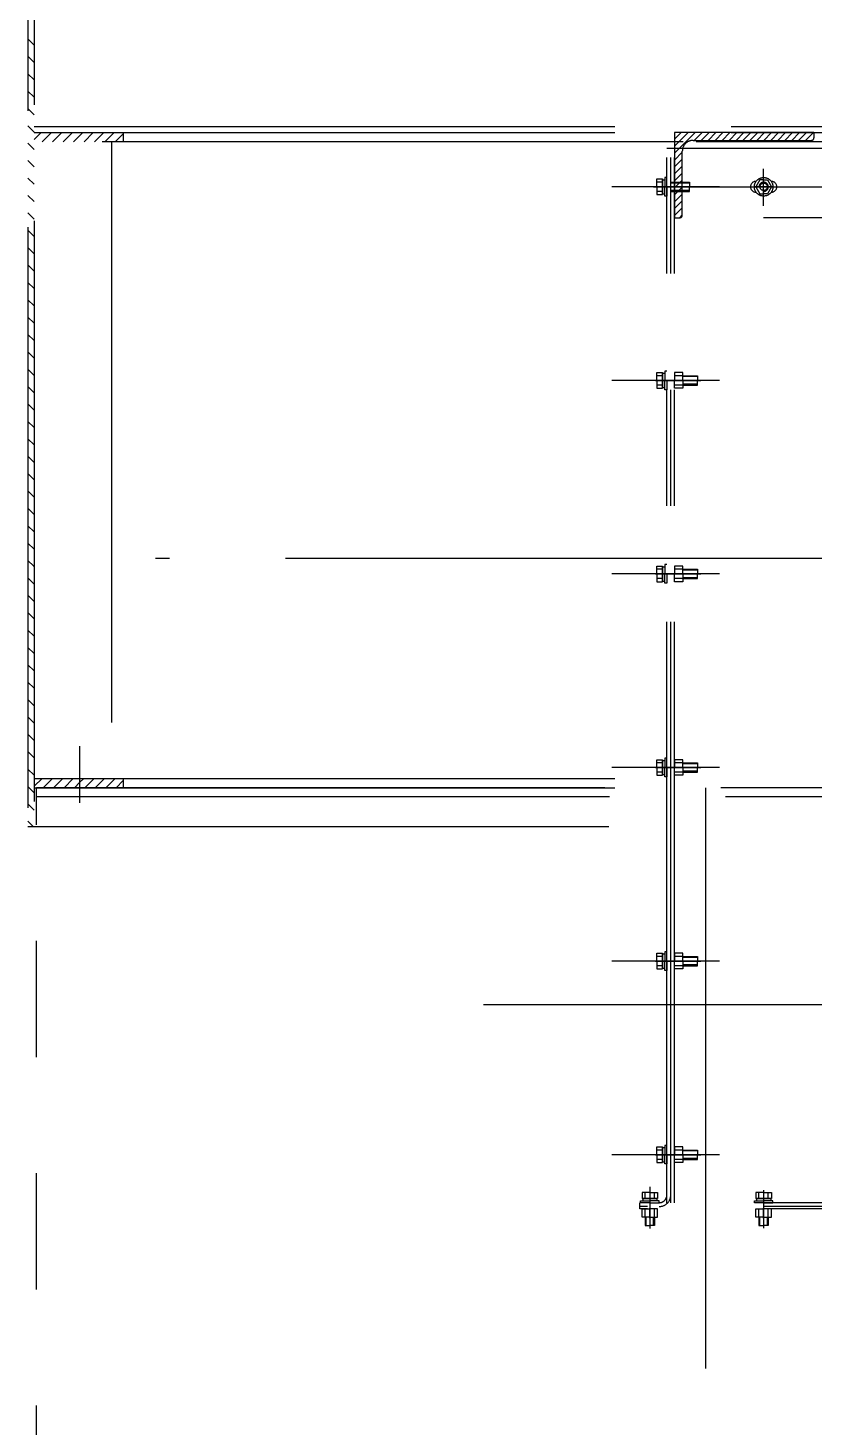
# Model space of a CAD drawing. Header units: millimetres. Extents: x 0 to 25200, y -693 to 17820.
# Drawn here: x 3001 to 4016, y 11719 to 13526 of the extents above; entities that cross this region are included whole.
import ezdxf

# ---------------------------------------------------------------- set-up
doc = ezdxf.new("R2010")
doc.units = ezdxf.units.MM
doc.header["$LTSCALE"] = 600
doc.linetypes.add('F', pattern=[0.75, 0.5, -0.25])
doc.linetypes.add('K', pattern=[2.5, 1.25, -0.25, 0.25, -0.25, 0.25, -0.25])
doc.layers.add('04', color=2, linetype='F')
doc.layers.add('07', color=6, linetype='K')

# ---------------------------------------------------------------- blocks, each defined once
blk = doc.blocks.new('HS223')
at = {"layer": '07', "color": 6, "linetype": 'K'}
for p, q in [((33197.4, 38634.5), (33197.4, 36360.5)), ((33205.4, 38642.5), (33205.4, 36360.5)), ((33205.4, 37369.4), (33197.4, 37377.4)), ((33205.4, 37347), (33197.4, 37355)), ((33205.4, 37324.5), (33197.4, 37332.5)), ((33205.4, 37302.1), (33197.4, 37310.1)), ((33205.4, 37279.6), (33197.4, 37287.6)), ((33205.4, 37257.2), (33197.4, 37265.2)), ((33205.4, 37264.5), (34897.4, 37264.5)), ((33205.4, 37234.7), (33197.4, 37242.7)), ((33205.4, 37256.5), (34797.4, 37256.5)), ((33205.4, 37247.6), (33214.4, 37256.5)), ((34043.4, 37244.5), (33205.4, 37244.5)), ((33215.9, 37244.5), (33227.9, 37256.5)), ((33229.3, 37244.5), (33241.3, 37256.5)), ((33242.8, 37244.5), (33254.8, 37256.5)), ((33256.3, 37244.5), (33268.3, 37256.5)), ((33269.8, 37244.5), (33281.8, 37256.5)), ((33283.2, 37244.5), (33295.2, 37256.5)), ((33296.7, 37244.5), (33308.7, 37256.5)), ((33305.4, 37244.5), (33305.4, 36422.5)), ((33310.2, 37244.5), (33320.4, 37254.8)), ((33320.4, 37256.5), (33320.4, 37244.5)), ((34032.4, 37256.5), (34032.4, 37146.5)), ((34212.4, 37256.5), (34032.4, 37256.5)), ((34032.4, 37248.1), (34040.9, 37256.5)), ((34032.4, 37239.1), (34049.9, 37256.5)), ((34032.4, 37230.1), (34058.9, 37256.5)), ((34056.4, 37246.5), (34209.1, 37246.5)), ((34057.9, 37246.5), (34067.9, 37256.5)), ((35745.7, 37244.5), (34060.2, 37244.5)), ((34066.9, 37246.5), (34076.9, 37256.5)), ((34075.8, 37246.5), (34085.8, 37256.5)), ((34084.8, 37246.5), (34094.8, 37256.5)), ((34093.8, 37246.5), (34103.8, 37256.5)), ((34102.8, 37246.5), (34112.8, 37256.5)), ((34111.8, 37246.5), (34121.8, 37256.5)), ((34120.7, 37246.5), (34130.7, 37256.5)), ((34129.7, 37246.5), (34139.7, 37256.5)), ((34138.7, 37246.5), (34148.7, 37256.5)), ((34147.7, 37246.5), (34157.7, 37256.5)), ((34156.7, 37246.5), (34166.7, 37256.5)), ((34165.6, 37246.5), (34175.6, 37256.5)), ((34174.6, 37246.5), (34184.6, 37256.5)), ((34183.6, 37246.5), (34193.6, 37256.5)), ((34192.6, 37246.5), (34202.6, 37256.5)), ((34201.6, 37246.5), (34211.6, 37256.5)), ((34212.4, 37256.5), (34212.4, 37249.8)), ((34022.4, 35874.5), (34022.4, 37236.5)), ((34022.4, 37236.5), (34897.4, 37236.5)), ((34027.4, 35874.5), (34027.4, 37236.5)), ((34032.4, 35874.5), (34032.4, 37236.5)), ((34032.4, 37221.1), (34042.4, 37231.1)), ((34032.4, 37212.1), (34042.4, 37222.1)), ((34042.4, 37149.8), (34042.4, 37232.5)), ((33205.4, 37212.3), (33197.4, 37220.3)), ((34032.4, 37203.2), (34042.4, 37213.2)), ((34032.4, 37194.2), (34042.4, 37204.2)), ((34147.4, 37162.1), (34147.4, 37209.5)), ((34147.4, 37172.8), (34147.4, 37206.2)), ((33205.4, 37189.8), (33197.4, 37197.8)), ((34090.6, 37186.5), (33951.3, 37186.5)), ((34005.1, 37186.5), (35798.3, 37186.5)), ((34005.1, 37186.5), (35798.3, 37186.5)), ((34006.3, 37186.5), (34055.4, 37186.5)), ((34009.3, 37186.5), (34009.3, 37196.6)), ((34009.3, 37196.6), (34016.8, 37196.6)), ((34016.8, 37192.5), (34009.3, 37192.5)), ((34009.3, 37186.5), (34009.3, 37176.5)), ((34016.8, 37196.6), (34016.8, 37186.5)), ((34016.8, 37195.7), (34019.9, 37195.7)), ((34016.8, 37186.5), (34016.8, 37195.7)), ((34016.8, 37186.5), (34016.8, 37177.3)), ((34016.8, 37176.5), (34016.8, 37186.5)), ((34019.9, 37198.5), (34019.9, 37186.5)), ((34022.4, 37198.5), (34019.9, 37198.5)), ((34019.9, 37195.7), (34019.9, 37186.5)), ((34019.9, 37174.5), (34019.9, 37186.5)), ((34019.9, 37177.3), (34019.9, 37186.5)), ((34022.4, 37186.5), (34022.4, 37198.5)), ((34022.4, 37186.5), (34022.4, 37174.5)), ((34027.4, 37192.5), (34051.8, 37192.5)), ((34051.8, 37191.3), (34027.4, 37191.3)), ((34032.4, 37185.2), (34042.4, 37195.2)), ((34032.4, 37176.2), (34042.4, 37186.2)), ((34051.8, 37192.5), (34051.8, 37186.5)), ((34051.8, 37180.5), (34051.8, 37186.5)), ((34125.1, 37186.5), (34177.6, 37186.5)), ((34159.3, 37186.5), (34136, 37186.5)), ((34142.6, 37195.5), (34137.4, 37186.5)), ((34137.4, 37193.5), (34137.7, 37193.5)), ((34137.4, 37186.5), (34142.6, 37177.5)), ((34147.4, 37195.5), (34142.6, 37195.5)), ((34147.4, 37175.7), (34147.4, 37196.9)), ((34147.4, 37195.5), (34152.3, 37195.5)), ((34152.3, 37195.5), (34157.5, 37186.5)), ((34157.5, 37186.5), (34152.3, 37177.5)), ((34157.2, 37193.5), (34157.4, 37193.5)), ((33205.4, 37167.4), (33197.4, 37175.4)), ((34016.8, 37180.5), (34009.3, 37180.5)), ((34009.3, 37176.5), (34016.8, 37176.5)), ((34016.8, 37177.3), (34019.9, 37177.3)), ((34022.4, 37174.5), (34019.9, 37174.5)), ((34051.8, 37181.7), (34027.4, 37181.7)), ((34027.4, 37180.5), (34051.8, 37180.5)), ((34032.4, 37167.2), (34042.4, 37177.2)), ((34032.4, 37158.3), (34042.4, 37168.3)), ((34137.4, 37179.5), (34137.7, 37179.5)), ((34142.6, 37177.5), (34147.4, 37177.5)), ((34152.3, 37177.5), (34147.4, 37177.5)), ((34157.2, 37179.5), (34157.4, 37179.5)), ((33205.4, 37144.9), (33197.4, 37152.9)), ((34032.4, 37149.3), (34042.4, 37159.3)), ((34038.7, 37146.5), (34042.4, 37150.3)), ((33205.4, 37122.5), (33197.4, 37130.5)), ((34032.4, 37146.5), (34039.1, 37146.5)), ((34897.4, 37146.5), (34035.8, 37146.5)), ((33205.4, 37100), (33197.4, 37108)), ((33205.4, 37077.6), (33197.4, 37085.6)), ((33205.4, 37055.1), (33197.4, 37063.1)), ((33205.4, 37032.7), (33197.4, 37040.7)), ((33205.4, 37010.2), (33197.4, 37018.2)), ((33205.4, 36987.8), (33197.4, 36995.8)), ((33205.4, 36965.3), (33197.4, 36973.3)), ((33205.4, 36942.9), (33197.4, 36950.9)), ((34090.6, 36936.5), (33951.3, 36936.5)), ((34007.8, 36936.5), (34066.4, 36936.5)), ((34009.3, 36936.5), (34009.3, 36946.6)), ((34009.3, 36946.6), (34016.8, 36946.6)), ((34016.8, 36942.5), (34009.3, 36942.5)), ((34009.3, 36936.5), (34009.3, 36926.5)), ((34016.8, 36946.6), (34016.8, 36936.5)), ((34016.8, 36945.7), (34019.9, 36945.7)), ((34016.8, 36936.5), (34016.8, 36945.7)), ((34016.8, 36936.5), (34016.8, 36927.3)), ((34016.8, 36926.5), (34016.8, 36936.5)), ((34019.9, 36948.5), (34019.9, 36936.5)), ((34022.4, 36948.5), (34019.9, 36948.5)), ((34019.9, 36945.7), (34019.9, 36936.5)), ((34019.9, 36924.5), (34019.9, 36936.5)), ((34019.9, 36927.3), (34019.9, 36936.5)), ((34022.4, 36936.5), (34022.4, 36924.5)), ((34044.3, 36936.5), (34031.4, 36936.5)), ((34032.4, 36946.6), (34032.4, 36936.5)), ((34043.2, 36946.6), (34032.4, 36946.6)), ((34043.2, 36942.5), (34032.4, 36942.5)), ((34032.4, 36926.5), (34032.4, 36936.5)), ((34043.2, 36936.5), (34043.2, 36946.6)), ((34043.2, 36942.5), (34061.8, 36942.5)), ((34061.8, 36941.3), (34043.2, 36941.3)), ((34043.2, 36936.5), (34043.2, 36926.5)), ((34061.8, 36931.7), (34043.2, 36931.7)), ((34061.8, 36942.5), (34061.8, 36936.5)), ((34061.8, 36930.5), (34061.8, 36936.5)), ((33205.4, 36920.4), (33197.4, 36928.4)), ((34016.8, 36930.5), (34009.3, 36930.5)), ((34009.3, 36926.5), (34016.8, 36926.5)), ((34016.8, 36927.3), (34019.9, 36927.3)), ((34022.4, 36924.5), (34019.9, 36924.5)), ((34043.2, 36930.5), (34032.4, 36930.5)), ((34043.2, 36926.5), (34032.4, 36926.5)), ((34043.2, 36930.5), (34061.8, 36930.5)), ((33205.4, 36898), (33197.4, 36906)), ((33205.4, 36875.5), (33197.4, 36883.5)), ((33205.4, 36853.1), (33197.4, 36861.1)), ((33205.4, 36830.6), (33197.4, 36838.6)), ((33205.4, 36808.2), (33197.4, 36816.2)), ((33205.4, 36785.7), (33197.4, 36793.7)), ((33205.4, 36763.3), (33197.4, 36771.3)), ((33205.4, 36740.8), (33197.4, 36748.8)), ((33205.4, 36718.4), (33197.4, 36726.4)), ((33204.8, 36696.5), (33197.4, 36703.9)), ((33205.4, 36695.9), (33204.8, 36696.5)), ((35780, 36706.5), (33362.1, 36706.5)), ((34009.3, 36686.5), (34009.3, 36696.6)), ((34009.3, 36696.6), (34016.8, 36696.6)), ((34016.8, 36696.6), (34016.8, 36686.5)), ((34019.9, 36698.5), (34019.9, 36686.5)), ((34022.4, 36698.5), (34019.9, 36698.5)), ((34032.4, 36696.6), (34032.4, 36686.5)), ((34043.2, 36696.6), (34032.4, 36696.6)), ((34043.2, 36686.5), (34043.2, 36696.6)), ((33205.4, 36673.5), (33197.4, 36681.5)), ((34090.6, 36686.5), (33951.3, 36686.5)), ((34007.8, 36686.5), (34066.4, 36686.5)), ((34016.8, 36692.5), (34009.3, 36692.5)), ((34009.3, 36686.5), (34009.3, 36676.5)), ((34016.8, 36680.5), (34009.3, 36680.5)), ((34016.8, 36695.7), (34019.9, 36695.7)), ((34016.8, 36686.5), (34016.8, 36695.7)), ((34016.8, 36686.5), (34016.8, 36677.3)), ((34016.8, 36676.5), (34016.8, 36686.5)), ((34019.9, 36695.7), (34019.9, 36686.5)), ((34019.9, 36674.5), (34019.9, 36686.5)), ((34019.9, 36677.3), (34019.9, 36686.5)), ((34022.4, 36686.5), (34022.4, 36674.5)), ((34044.3, 36686.5), (34031.4, 36686.5)), ((34043.2, 36692.5), (34032.4, 36692.5)), ((34032.4, 36676.5), (34032.4, 36686.5)), ((34043.2, 36680.5), (34032.4, 36680.5)), ((34043.2, 36692.5), (34061.8, 36692.5)), ((34061.8, 36691.3), (34043.2, 36691.3)), ((34043.2, 36686.5), (34043.2, 36676.5)), ((34061.8, 36681.7), (34043.2, 36681.7)), ((34043.2, 36680.5), (34061.8, 36680.5)), ((34061.8, 36692.5), (34061.8, 36686.5)), ((34061.8, 36680.5), (34061.8, 36686.5)), ((34009.3, 36676.5), (34016.8, 36676.5)), ((34016.8, 36677.3), (34019.9, 36677.3)), ((34022.4, 36674.5), (34019.9, 36674.5)), ((34043.2, 36676.5), (34032.4, 36676.5)), ((33205.4, 36651), (33197.4, 36659)), ((33205.4, 36628.6), (33197.4, 36636.6)), ((33205.4, 36606.1), (33197.4, 36614.1)), ((33205.4, 36583.7), (33197.4, 36591.7)), ((33205.4, 36561.2), (33197.4, 36569.2)), ((33205.4, 36538.8), (33197.4, 36546.8)), ((33205.4, 36516.3), (33197.4, 36524.3)), ((33205.4, 36493.9), (33197.4, 36501.9)), ((33205.4, 36471.4), (33197.4, 36479.4)), ((33264.4, 36391), (33264.4, 36463.9)), ((33205.4, 36449), (33197.4, 36457)), ((34009.3, 36436.5), (34009.3, 36446.6)), ((34009.3, 36446.6), (34016.8, 36446.6)), ((34016.8, 36446.6), (34016.8, 36436.5)), ((34016.8, 36445.7), (34019.9, 36445.7)), ((34016.8, 36436.5), (34016.8, 36445.7)), ((34019.9, 36448.5), (34019.9, 36436.5)), ((34022.4, 36448.5), (34019.9, 36448.5)), ((34019.9, 36445.7), (34019.9, 36436.5)), ((34032.4, 36446.6), (34032.4, 36436.5)), ((34043.2, 36446.6), (34032.4, 36446.6)), ((34043.2, 36436.5), (34043.2, 36446.6)), ((33205.4, 36426.5), (33197.4, 36434.5)), ((34090.6, 36436.5), (33951.3, 36436.5)), ((34007.8, 36436.5), (34066.4, 36436.5)), ((34016.8, 36442.5), (34009.3, 36442.5)), ((34009.3, 36436.5), (34009.3, 36426.5)), ((34016.8, 36430.5), (34009.3, 36430.5)), ((34009.3, 36426.5), (34016.8, 36426.5)), ((34016.8, 36436.5), (34016.8, 36427.3)), ((34016.8, 36426.5), (34016.8, 36436.5)), ((34016.8, 36427.3), (34019.9, 36427.3)), ((34019.9, 36424.5), (34019.9, 36436.5)), ((34019.9, 36427.3), (34019.9, 36436.5)), ((34022.4, 36436.5), (34022.4, 36424.5)), ((34044.3, 36436.5), (34031.4, 36436.5)), ((34043.2, 36442.5), (34032.4, 36442.5)), ((34032.4, 36426.5), (34032.4, 36436.5)), ((34043.2, 36430.5), (34032.4, 36430.5)), ((34043.2, 36426.5), (34032.4, 36426.5)), ((34043.2, 36442.5), (34061.8, 36442.5)), ((34061.8, 36441.3), (34043.2, 36441.3)), ((34043.2, 36436.5), (34043.2, 36426.5)), ((34061.8, 36431.7), (34043.2, 36431.7)), ((34043.2, 36430.5), (34061.8, 36430.5)), ((34061.8, 36442.5), (34061.8, 36436.5)), ((34061.8, 36430.5), (34061.8, 36436.5)), ((33205.4, 36404), (33197.4, 36412)), ((33205.4, 36422.5), (34022.4, 36422.5)), ((33205.4, 36412.4), (33215.6, 36422.5)), ((33205.4, 36410.5), (34022.4, 36410.5)), ((36942.2, 36410.5), (33208.4, 36410.5)), ((33208.4, 33362.5), (33208.4, 36410.5)), ((33217, 36410.5), (33229, 36422.5)), ((33230.5, 36410.5), (33242.5, 36422.5)), ((33244, 36410.5), (33256, 36422.5)), ((33257.5, 36410.5), (33264.4, 36417.5)), ((33264.4, 36417.5), (33269.5, 36422.5)), ((33270.9, 36410.5), (33282.9, 36422.5)), ((33284.4, 36410.5), (33296.4, 36422.5)), ((33297.9, 36410.5), (33309.9, 36422.5)), ((33311.3, 36410.5), (33320.4, 36419.7)), ((33320.4, 36422.5), (33320.4, 36410.5)), ((34022.4, 36424.5), (34019.9, 36424.5)), ((34072.2, 36410.5), (34072.2, 33362.5)), ((33205.4, 36381.6), (33197.4, 36389.6)), ((36948.2, 36398.5), (33208.4, 36398.5)), ((33204.1, 36360.5), (33197.4, 36367.1)), ((33197.4, 36360.5), (34022.4, 36360.5)), ((34009.3, 36186.5), (34009.3, 36196.6)), ((34009.3, 36196.6), (34016.8, 36196.6)), ((34016.8, 36192.5), (34009.3, 36192.5)), ((34016.8, 36196.6), (34016.8, 36186.5)), ((34016.8, 36195.7), (34019.9, 36195.7)), ((34016.8, 36186.5), (34016.8, 36195.7)), ((34019.9, 36198.5), (34019.9, 36186.5)), ((34022.4, 36198.5), (34019.9, 36198.5)), ((34019.9, 36195.7), (34019.9, 36186.5)), ((34032.4, 36196.6), (34032.4, 36186.5)), ((34043.2, 36196.6), (34032.4, 36196.6)), ((34043.2, 36192.5), (34032.4, 36192.5)), ((34043.2, 36186.5), (34043.2, 36196.6)), ((34043.2, 36192.5), (34061.8, 36192.5)), ((34061.8, 36191.3), (34043.2, 36191.3)), ((34061.8, 36192.5), (34061.8, 36186.5)), ((34090.6, 36186.5), (33951.3, 36186.5)), ((34007.8, 36186.5), (34066.4, 36186.5)), ((34009.3, 36186.5), (34009.3, 36176.5)), ((34016.8, 36180.5), (34009.3, 36180.5)), ((34009.3, 36176.5), (34016.8, 36176.5)), ((34016.8, 36186.5), (34016.8, 36177.3)), ((34016.8, 36176.5), (34016.8, 36186.5)), ((34016.8, 36177.3), (34019.9, 36177.3)), ((34019.9, 36174.5), (34019.9, 36186.5)), ((34019.9, 36177.3), (34019.9, 36186.5)), ((34022.4, 36174.5), (34019.9, 36174.5)), ((34022.4, 36186.5), (34022.4, 36174.5)), ((34044.3, 36186.5), (34031.4, 36186.5)), ((34032.4, 36176.5), (34032.4, 36186.5)), ((34043.2, 36180.5), (34032.4, 36180.5)), ((34043.2, 36176.5), (34032.4, 36176.5)), ((34043.2, 36186.5), (34043.2, 36176.5)), ((34061.8, 36181.7), (34043.2, 36181.7)), ((34043.2, 36180.5), (34061.8, 36180.5)), ((34061.8, 36180.5), (34061.8, 36186.5)), ((33785.5, 36130.5), (37857.9, 36130.5)), ((34009.3, 35936.5), (34009.3, 35946.6)), ((34009.3, 35946.6), (34016.8, 35946.6)), ((34016.8, 35942.5), (34009.3, 35942.5)), ((34016.8, 35946.6), (34016.8, 35936.5)), ((34016.8, 35945.7), (34019.9, 35945.7)), ((34016.8, 35936.5), (34016.8, 35945.7)), ((34019.9, 35948.5), (34019.9, 35936.5)), ((34022.4, 35948.5), (34019.9, 35948.5)), ((34019.9, 35945.7), (34019.9, 35936.5)), ((34032.4, 35946.6), (34032.4, 35936.5)), ((34043.2, 35946.6), (34032.4, 35946.6)), ((34043.2, 35942.5), (34032.4, 35942.5)), ((34043.2, 35936.5), (34043.2, 35946.6)), ((34043.2, 35942.5), (34061.8, 35942.5)), ((34061.8, 35941.3), (34043.2, 35941.3)), ((34061.8, 35942.5), (34061.8, 35936.5)), ((34090.6, 35936.5), (33951.3, 35936.5)), ((34007.8, 35936.5), (34066.4, 35936.5)), ((34009.3, 35936.5), (34009.3, 35926.5)), ((34016.8, 35930.5), (34009.3, 35930.5)), ((34009.3, 35926.5), (34016.8, 35926.5)), ((34016.8, 35936.5), (34016.8, 35927.3)), ((34016.8, 35926.5), (34016.8, 35936.5)), ((34016.8, 35927.3), (34019.9, 35927.3)), ((34019.9, 35924.5), (34019.9, 35936.5)), ((34019.9, 35927.3), (34019.9, 35936.5)), ((34022.4, 35924.5), (34019.9, 35924.5)), ((34022.4, 35936.5), (34022.4, 35924.5)), ((34044.3, 35936.5), (34031.4, 35936.5)), ((34032.4, 35926.5), (34032.4, 35936.5)), ((34043.2, 35930.5), (34032.4, 35930.5)), ((34043.2, 35926.5), (34032.4, 35926.5)), ((34043.2, 35936.5), (34043.2, 35926.5)), ((34061.8, 35931.7), (34043.2, 35931.7)), ((34043.2, 35930.5), (34061.8, 35930.5)), ((34061.8, 35930.5), (34061.8, 35936.5)), ((34000.4, 35887.6), (33990.4, 35887.6)), ((33990.4, 35887.6), (33990.4, 35880.1)), ((33994.4, 35880.1), (33994.4, 35887.6)), ((34000.4, 35894.8), (34000.4, 35841.3)), ((34000.4, 35887.6), (34010.5, 35887.6)), ((34006.4, 35880.1), (34006.4, 35887.6)), ((34010.5, 35887.6), (34010.5, 35880.1)), ((34147.4, 35887.6), (34137.4, 35887.6)), ((34137.4, 35887.6), (34137.4, 35880.1)), ((34141.4, 35880.1), (34141.4, 35887.6)), ((34147.4, 35890.7), (34147.4, 35841.6)), ((34147.4, 35887.6), (34157.5, 35887.6)), ((34153.4, 35880.1), (34153.4, 35887.6)), ((34157.5, 35887.6), (34157.5, 35880.1)), ((33987.4, 35866.5), (33987.4, 35874.5)), ((34897.4, 35874.5), (33987.4, 35874.5)), ((34897.4, 35869.5), (33987.4, 35869.5)), ((34897.4, 35866.5), (33987.4, 35866.5)), ((33988.4, 35877), (34000.4, 35877)), ((33988.4, 35874.5), (33988.4, 35877)), ((34000.4, 35874.5), (33988.4, 35874.5)), ((33990.4, 35880.1), (34000.4, 35880.1)), ((33990.4, 35866.5), (34000.4, 35866.5)), ((33990.4, 35855.7), (33990.4, 35866.5)), ((33991.2, 35880.1), (33991.2, 35877)), ((34000.4, 35880.1), (33991.2, 35880.1)), ((33991.2, 35877), (34000.4, 35877)), ((33994.4, 35855.7), (33994.4, 35866.5)), ((34000.4, 35880.1), (34009.6, 35880.1)), ((34010.5, 35880.1), (34000.4, 35880.1)), ((34012.4, 35877), (34000.4, 35877)), ((34009.6, 35877), (34000.4, 35877)), ((34000.4, 35874.5), (34012.4, 35874.5)), ((34000.4, 35854.7), (34000.4, 35867.6)), ((34010.5, 35866.5), (34000.4, 35866.5)), ((34006.4, 35855.7), (34006.4, 35866.5)), ((34009.6, 35880.1), (34009.6, 35877)), ((34010.5, 35855.7), (34010.5, 35866.5)), ((34012.4, 35874.5), (34012.4, 35877)), ((34135.4, 35877), (34147.4, 35877)), ((34135.4, 35874.5), (34135.4, 35877)), ((34147.4, 35874.5), (34135.4, 35874.5)), ((34137.4, 35880.1), (34147.4, 35880.1)), ((34137.4, 35866.5), (34147.4, 35866.5)), ((34137.4, 35855.7), (34137.4, 35866.5)), ((34138.2, 35880.1), (34138.2, 35877)), ((34147.4, 35880.1), (34138.2, 35880.1)), ((34138.2, 35877), (34147.4, 35877)), ((34141.4, 35855.7), (34141.4, 35866.5)), ((34147.4, 35880.1), (34156.6, 35880.1)), ((34157.5, 35880.1), (34147.4, 35880.1)), ((34159.4, 35877), (34147.4, 35877)), ((34156.6, 35877), (34147.4, 35877)), ((34147.4, 35874.5), (34159.4, 35874.5)), ((34147.4, 35854.7), (34147.4, 35867.6)), ((34157.5, 35866.5), (34147.4, 35866.5)), ((34153.4, 35855.7), (34153.4, 35866.5)), ((34156.6, 35880.1), (34156.6, 35877)), ((34157.5, 35855.7), (34157.5, 35866.5)), ((34159.4, 35874.5), (34159.4, 35877)), ((34000.4, 35855.7), (33990.4, 35855.7)), ((33994.4, 35855.7), (33994.4, 35845.1)), ((33995.6, 35845.1), (33995.6, 35855.7)), ((34000.4, 35855.7), (34010.5, 35855.7)), ((34005.2, 35845.1), (34005.2, 35855.7)), ((34006.4, 35855.7), (34006.4, 35845.1)), ((34147.4, 35855.7), (34137.4, 35855.7)), ((34141.4, 35855.7), (34141.4, 35845.1)), ((34142.6, 35845.1), (34142.6, 35855.7)), ((34147.4, 35855.7), (34157.5, 35855.7)), ((34152.2, 35845.1), (34152.2, 35855.7)), ((34153.4, 35855.7), (34153.4, 35845.1)), ((33994.4, 35845.1), (34000.4, 35845.1)), ((34006.4, 35845.1), (34000.4, 35845.1)), ((34141.4, 35845.1), (34147.4, 35845.1)), ((34153.4, 35845.1), (34147.4, 35845.1))]:
    blk.add_line(p, q, dxfattribs=at)
for radius in [12, 4.76]:
    blk.add_circle((34147.4, 37186.5), radius, dxfattribs=at)
for centre, radius, start, end in [((34056.4, 37232.5), 14, 90, 180), ((34209.1, 37249.8), 3.3, 269.9541, 0), ((34137.4, 37186.5), 7, 90, 270), ((34147.4, 37186.5), 6, 270, 180), ((34157.4, 37186.5), 7, 270, 90), ((34039.1, 37149.8), 3.3, 270, 359.9785), ((34012.5, 35884.5), 10, 270, 0), ((34012.5, 35884.5), 15, 270, 0)]:
    blk.add_arc(centre, radius, start, end, dxfattribs=at)

msp = doc.modelspace()

# ---------------------------------------------------------------- block references
at = {"layer": '04', "ltscale": 1.2}
msp.add_blockref('HS223', (-30196.262, -23865.486), dxfattribs=at)

doc.saveas('drawing.dxf')
